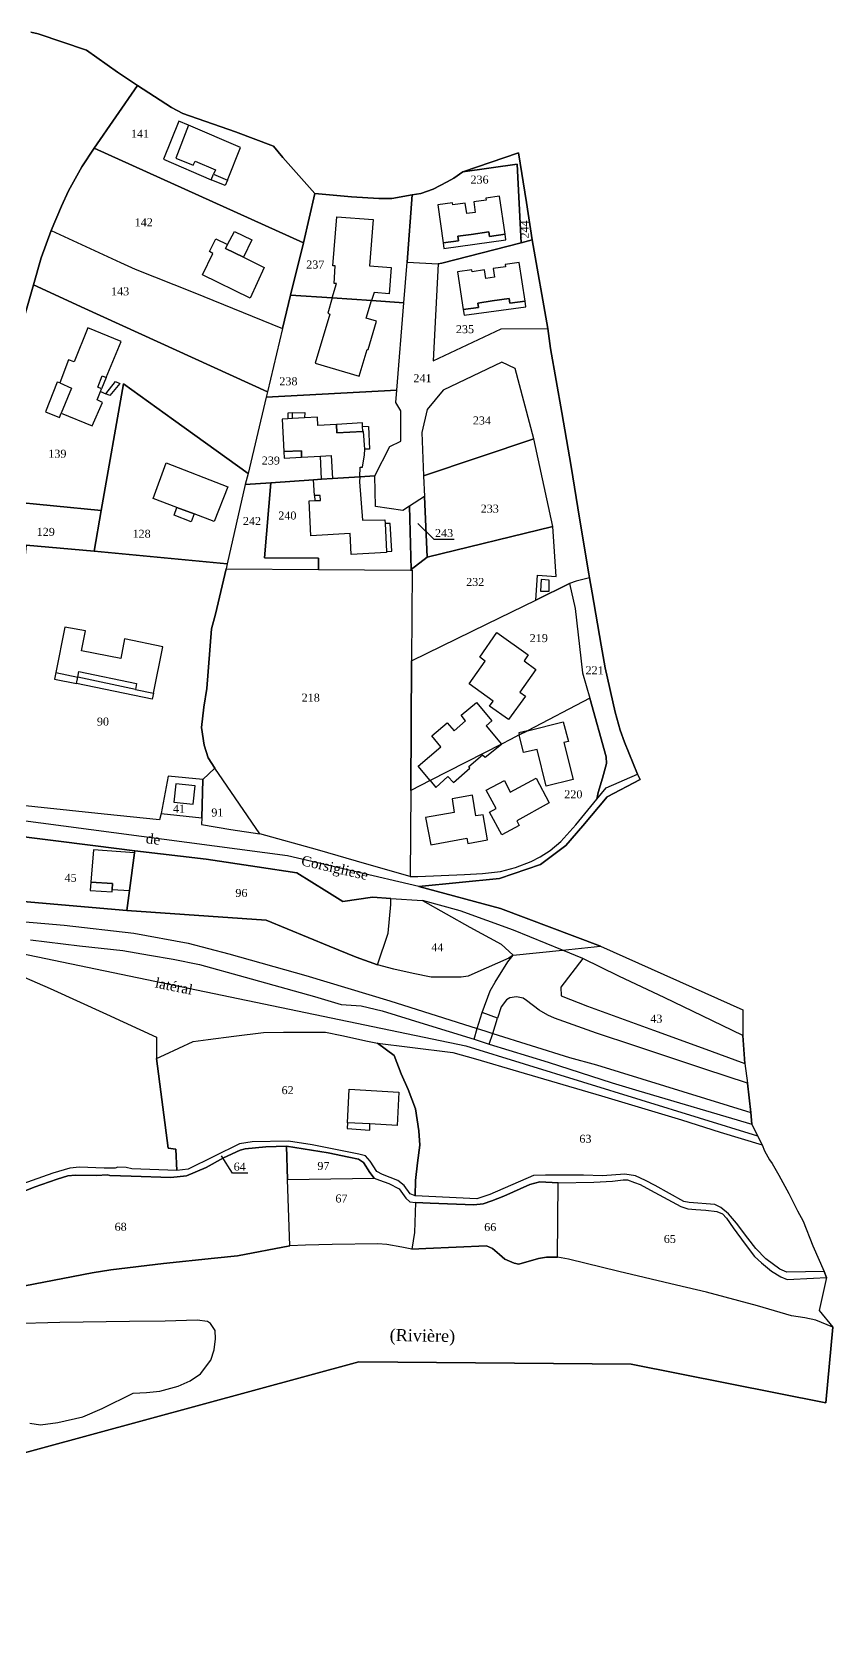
# Model space of a CAD drawing. Extents: x 1207673 to 1208525, y 6153686 to 6154229.
# Drawn here: x 1208324.7 to 1208524.7, y 6153788.7 to 6154191.8 of the extents above; entities that cross this region are included whole.
import ezdxf

# ---------------------------------------------------------------- set-up
doc = ezdxf.new("R2010")
doc.units = 0
doc.linetypes.add('CONTINU', pattern=[0])
for name, color, linetype in [('1LIEUDIT', 7, 'CONTINU'), ('1PARCELLE', 7, 'CONTINU'), ('1SECTION', 7, 'CONTINU'), ('1SUBDFISC', 7, 'CONTINU'), ('1SUBDSECT', 7, 'CONTINU'), ('1TRONFLUV', 7, 'CONTINU'), ('1ZONCOMM', 7, 'CONTINU'), ('3BATIDUR', 7, 'CONTINU'), ('3BATILEGER', 7, 'CONTINU'), ('3CHEMIN', 7, 'CONTINU'), ('3FISCLINE', 7, 'CONTINUOUS'), ('3FLECHEPAR', 7, 'CONTINU'), ('3LIMNONPARC', 7, 'CONTINU'), ('3PARCELLETEX', 7, 'CONTINU'), ('3SENTIER', 7, 'CONTINU'), ('3SNCF', 7, 'CONTINU'), ('3TOPOLINE', 7, 'CONTINU'), ('3TRONFLUVTEX', 7, 'CONTINU'), ('3ZONCOMMTEX', 7, 'CONTINU')]:
    doc.layers.add(name, color=color, linetype=linetype)
doc.styles.get("Standard").update_dxf_attribs({"font": 'Times New Roman'})

msp = doc.modelspace()

# ---------------------------------------------------------------- linework, layer by layer
at = {"layer": '1LIEUDIT'}
for points in [[(1208318.03, 6153991.37), (1208340.54, 6153988.47), (1208350.3, 6153987.29), (1208368.14, 6153985.21), (1208380.93, 6153983.23), (1208390.78, 6153981.74), (1208398.3, 6153977.07), (1208402.29, 6153974.6), (1208409.67, 6153975.67), (1208414.25, 6153975.32), (1208422.16, 6153974.85), (1208434.01, 6153968.21), (1208441.86, 6153963.93), (1208444.81, 6153961.19), (1208457.15, 6153962.46), (1208466.67, 6153963.43), (1208441.66, 6153972.83), (1208421.28, 6153978.32), (1208441.4, 6153980.31), (1208451.66, 6153983.81), (1208458.03, 6153988.61), (1208462.28, 6153993.53), (1208468.36, 6154000.73), (1208476.55, 6154005.11), (1208475.88, 6154006.41), (1208472.63, 6154014.44), (1208471.55, 6154017.42), (1208470.36, 6154021.91), (1208467.83, 6154032.98), (1208466.84, 6154038.66), (1208464.57, 6154051.68), (1208463.91, 6154055.45), (1208463.74, 6154056.46), (1208461.42, 6154070.4), (1208459.34, 6154083.27), (1208457.02, 6154096.76), (1208454.16, 6154112.81), (1208453.49, 6154117.79), (1208449.56, 6154139.89), (1208448.14, 6154149.24), (1208446.18, 6154161.66), (1208432.25, 6154156.87), (1208429.99, 6154155.32), (1208428.36, 6154154.42), (1208424.88, 6154152.58), (1208421.76, 6154151.48), (1208419.66, 6154151.14), (1208414.53, 6154150.25), (1208411.33, 6154150.28), (1208404.5, 6154150.63), (1208395.31, 6154151.49), (1208387.28, 6154160.52), (1208384.97, 6154163.35), (1208375.46, 6154166.9), (1208362.3, 6154171.51), (1208359.48, 6154173.02), (1208351.03, 6154178.47), (1208346.04, 6154181.84), (1208338.24, 6154187.33), (1208326.15, 6154191.42), (1208324.39, 6154191.78)], [(1208318.03, 6153991.37), (1208340.54, 6153988.47), (1208350.3, 6153987.29), (1208368.14, 6153985.21), (1208380.93, 6153983.23), (1208390.78, 6153981.74), (1208398.3, 6153977.07), (1208402.29, 6153974.6), (1208409.67, 6153975.67), (1208414.25, 6153975.32), (1208422.16, 6153974.85), (1208434.01, 6153968.21), (1208441.86, 6153963.93), (1208444.81, 6153961.19), (1208457.15, 6153962.46), (1208466.67, 6153963.43), (1208502.19, 6153947.49), (1208502.23, 6153941.12), (1208502.75, 6153934.15), (1208503.4, 6153929.22), (1208504.19, 6153921.87), (1208504.46, 6153918.95), (1208505.9, 6153916.07), (1208507.04, 6153913.76), (1208507.65, 6153912.29), (1208508.9, 6153910.03), (1208509.59, 6153909.13), (1208511.24, 6153906.23), (1208513.72, 6153901.66), (1208515.92, 6153897.28), (1208517.3, 6153894.76), (1208519.73, 6153888.54), (1208522.56, 6153882.17), (1208523.11, 6153880.64), (1208521.32, 6153872.43), (1208524.68, 6153868.25), (1208522.99, 6153849.34), (1208474.29, 6153858.97), (1208406.26, 6153859.55), (1208313.18, 6153834.27)]]:
    msp.add_lwpolyline(points, dxfattribs=at)
at = {"layer": '1PARCELLE'}
for points in [[(1208320.11, 6154111.41), (1208325.01, 6154128.71), (1208326.95, 6154135.41), (1208329.45, 6154142.22), (1208332.04, 6154148.35), (1208333.79, 6154152.16), (1208337.13, 6154158.12), (1208340.15, 6154162.86), (1208351.03, 6154178.47), (1208346.04, 6154181.84), (1208338.24, 6154187.33), (1208326.15, 6154191.42), (1208324.39, 6154191.78)], [(1208324.28, 6153965.02), (1208336.53, 6153963.55), (1208347.37, 6153962.33), (1208354.04, 6153961.23), (1208359.9, 6153960.2), (1208366.46, 6153958.84), (1208377.94, 6153955.7), (1208395.26, 6153950.9), (1208401.87, 6153948.87), (1208406.89, 6153948.57), (1208412.16, 6153947.26), (1208422.58, 6153944.01), (1208435.07, 6153940.18), (1208438.87, 6153938.93), (1208453.56, 6153934.42), (1208469.62, 6153929.32), (1208476.25, 6153927.29), (1208504.46, 6153918.95), (1208504.19, 6153921.87), (1208503.4, 6153929.22), (1208492.7, 6153932.72), (1208475.26, 6153938.54), (1208465.66, 6153941.73), (1208455.14, 6153945.45), (1208453.49, 6153946.17), (1208451.38, 6153947.41), (1208448.22, 6153949.88), (1208447.37, 6153950.45), (1208445.72, 6153950.79), (1208443.99, 6153950.55), (1208443.18, 6153950.07), (1208441.86, 6153948.32), (1208440.94, 6153945.49), (1208437.09, 6153946.84), (1208439.14, 6153952.26), (1208440.33, 6153954.47), (1208443.53, 6153959.51), (1208444.81, 6153961.19), (1208443.74, 6153960.44), (1208435.26, 6153956.72), (1208433.57, 6153955.92), (1208431.85, 6153955.68), (1208424.34, 6153955.71), (1208419.87, 6153956.57), (1208415, 6153957.72), (1208410.98, 6153958.75), (1208405.62, 6153960.69), (1208398.9, 6153963.43), (1208383.17, 6153969.92), (1208348.33, 6153972.31), (1208316.64, 6153975.08)], [(1208318.12, 6153957.67), (1208329.16, 6153952.85), (1208343.27, 6153946.48), (1208355.74, 6153940.74), (1208355.71, 6153935.4), (1208358.67, 6153912.95), (1208360.56, 6153912.68), (1208360.87, 6153907.38), (1208349.58, 6153907.8), (1208348.17, 6153908.17), (1208346.13, 6153908.21), (1208345.4, 6153907.97), (1208342.67, 6153907.99), (1208336.54, 6153908.19), (1208334.14, 6153907.99), (1208329.88, 6153906.76), (1208322.14, 6153904)], [(1208318.19, 6153900.41), (1208325.22, 6153903.26), (1208330.9, 6153905.24), (1208333.59, 6153906.03), (1208335.51, 6153906.22), (1208340.79, 6153906.16), (1208343.48, 6153906.33), (1208344.09, 6153906.11), (1208349.4, 6153905.94), (1208359.34, 6153905.67), (1208363.21, 6153906.04), (1208368.15, 6153908.14), (1208372.5, 6153910.53), (1208376.64, 6153912.48), (1208377.93, 6153912.77), (1208383.03, 6153913.31), (1208385.66, 6153913.41), (1208388.19, 6153913.5), (1208398.6, 6153911.78), (1208403.83, 6153910.7), (1208406.22, 6153910.2), (1208407.43, 6153909.39), (1208409.03, 6153906.86), (1208410.13, 6153905.44), (1208411.47, 6153905.01), (1208413.81, 6153904.16), (1208416.39, 6153902.84), (1208418.01, 6153900.47), (1208419.01, 6153899.53), (1208420.41, 6153899.4), (1208424.12, 6153899.22), (1208435.06, 6153898.8), (1208437.32, 6153899.05), (1208439.51, 6153899.79), (1208442.51, 6153900.98), (1208449.01, 6153903.9), (1208451.51, 6153904.58), (1208456.06, 6153904.32), (1208465, 6153904.47), (1208469.63, 6153904.7), (1208472.35, 6153905.05), (1208473.45, 6153905.06), (1208475.13, 6153904.38), (1208476.55, 6153903.85), (1208479.12, 6153902.49), (1208486.72, 6153898.39), (1208488.46, 6153897.79), (1208490.48, 6153897.66), (1208492.98, 6153897.5), (1208495.71, 6153897.11), (1208497.11, 6153896.55), (1208498.13, 6153895.5), (1208499.84, 6153893.03), (1208502.8, 6153888.97), (1208505.12, 6153885.93), (1208506.9, 6153884.35), (1208509.42, 6153882.26), (1208511.68, 6153880.86), (1208513.34, 6153880.19), (1208519.91, 6153880.52), (1208523.11, 6153880.64), (1208522.56, 6153882.17), (1208522.56, 6153882.17), (1208513.23, 6153882), (1208511.44, 6153882.76), (1208507.98, 6153885.31), (1208505.43, 6153887.91), (1208503.49, 6153890.49), (1208500.68, 6153894.25), (1208498.64, 6153896.54), (1208496.7, 6153898.12), (1208495.24, 6153898.88), (1208488.85, 6153899.36), (1208487.46, 6153899.65), (1208480.29, 6153903.66), (1208477.95, 6153904.91), (1208475.39, 6153906.04), (1208472.74, 6153906.5), (1208467.19, 6153906.02), (1208462.4, 6153906.24), (1208452.95, 6153906.25), (1208449.93, 6153906.1), (1208439.01, 6153901.36), (1208435.79, 6153900.28), (1208420.39, 6153901.04), (1208419.13, 6153901.57), (1208417.6, 6153903.6), (1208416, 6153904.89), (1208412.24, 6153906.39), (1208410.79, 6153907.15), (1208409.12, 6153909.76), (1208407.99, 6153911.07), (1208406.3, 6153911.49), (1208394.6, 6153913.82), (1208388.74, 6153914.73), (1208379.66, 6153914.53), (1208376.51, 6153914.06), (1208363.63, 6153907.76), (1208360.87, 6153907.38), (1208349.58, 6153907.8), (1208348.17, 6153908.17), (1208346.13, 6153908.21), (1208345.4, 6153907.97), (1208342.67, 6153907.99), (1208336.54, 6153908.19), (1208334.14, 6153907.99), (1208329.88, 6153906.76), (1208322.14, 6153904)], [(1208320.25, 6153878.06), (1208339.71, 6153881.78), (1208344.32, 6153882.59), (1208357.53, 6153884.19), (1208370.24, 6153885.51), (1208376.02, 6153886.1), (1208389.07, 6153888.58), (1208388.45, 6153905.12), (1208388.19, 6153913.5), (1208385.66, 6153913.41), (1208383.03, 6153913.31), (1208377.93, 6153912.77), (1208376.64, 6153912.48), (1208372.5, 6153910.53), (1208368.15, 6153908.14), (1208363.21, 6153906.04), (1208359.34, 6153905.67), (1208349.4, 6153905.94), (1208344.09, 6153906.11), (1208343.48, 6153906.33), (1208340.79, 6153906.16), (1208335.51, 6153906.22), (1208333.59, 6153906.03), (1208330.9, 6153905.24), (1208325.22, 6153903.26), (1208318.19, 6153900.41)]]:
    msp.add_lwpolyline(points, dxfattribs=at)
for points in [[(1208392.47, 6154139.2), (1208395.31, 6154151.49), (1208387.28, 6154160.52), (1208384.97, 6154163.35), (1208375.46, 6154166.9), (1208362.3, 6154171.51), (1208359.48, 6154173.02), (1208351.03, 6154178.47), (1208340.15, 6154162.86), (1208392.47, 6154139.2)], [(1208389.22, 6154126.12), (1208392.47, 6154139.2), (1208340.15, 6154162.86), (1208337.13, 6154158.12), (1208333.79, 6154152.16), (1208332.04, 6154148.35), (1208329.45, 6154142.22), (1208346.72, 6154134.28), (1208350.42, 6154132.6), (1208364.92, 6154126.82), (1208387.22, 6154117.8), (1208389.22, 6154126.12)], [(1208418.37, 6154134.37), (1208426.08, 6154133.9), (1208427.01, 6154134.06), (1208446.87, 6154139.18), (1208445.88, 6154158.85), (1208432.25, 6154156.87), (1208429.99, 6154155.32), (1208428.36, 6154154.42), (1208424.88, 6154152.58), (1208421.76, 6154151.48), (1208419.66, 6154151.14), (1208418.37, 6154134.37)], [(1208432.25, 6154156.87), (1208445.88, 6154158.85), (1208446.87, 6154139.18), (1208449.56, 6154139.89), (1208448.14, 6154149.24), (1208446.18, 6154161.66), (1208432.25, 6154156.87)], [(1208417.53, 6154124.19), (1208418.37, 6154134.37), (1208419.66, 6154151.14), (1208414.53, 6154150.25), (1208411.33, 6154150.28), (1208404.5, 6154150.63), (1208395.31, 6154151.49), (1208392.47, 6154139.2), (1208389.22, 6154126.12), (1208399.65, 6154125.41), (1208409.48, 6154124.74), (1208417.53, 6154124.19)], [(1208387.22, 6154117.8), (1208383.45, 6154101.96), (1208337.82, 6154122.8), (1208325.01, 6154128.71), (1208326.95, 6154135.41), (1208329.45, 6154142.22), (1208346.72, 6154134.28), (1208350.42, 6154132.6), (1208364.92, 6154126.82), (1208387.22, 6154117.8)], [(1208426.08, 6154133.9), (1208424.88, 6154109.66), (1208441.86, 6154117.66), (1208453.49, 6154117.79), (1208449.56, 6154139.89), (1208446.87, 6154139.18), (1208427.01, 6154134.06), (1208426.08, 6154133.9)], [(1208450.48, 6154049.92), (1208450.97, 6154056.12), (1208455.57, 6154055.84), (1208454.8, 6154068.26), (1208450, 6154090.18), (1208445.37, 6154107.76), (1208442.05, 6154109.36), (1208427.33, 6154102.33), (1208423.34, 6154097.51), (1208422.03, 6154091.81), (1208422.49, 6154080.97), (1208422.72, 6154075.77), (1208418.98, 6154073.38), (1208417.3, 6154072.28), (1208410.48, 6154073.31), (1208410.32, 6154080.97), (1208414.01, 6154088.32), (1208416.78, 6154089.61), (1208416.8, 6154097.17), (1208415.53, 6154099.29), (1208415.75, 6154102.36), (1208417.53, 6154124.19), (1208418.37, 6154134.37), (1208426.08, 6154133.9), (1208424.88, 6154109.66), (1208441.86, 6154117.66), (1208453.49, 6154117.79), (1208454.16, 6154112.81), (1208457.02, 6154096.76), (1208459.34, 6154083.27), (1208461.42, 6154070.4), (1208463.74, 6154056.46), (1208463.91, 6154055.45), (1208460.6, 6154054.63), (1208458.95, 6154054.08), (1208450.48, 6154049.92)], [(1208383.45, 6154101.96), (1208383.11, 6154100.61), (1208378.61, 6154081.57), (1208359.99, 6154094.97), (1208347.49, 6154103.91), (1208341.95, 6154072.32), (1208318.12, 6154074.61), (1208306.37, 6154075.9), (1208309.64, 6154085.54), (1208312.95, 6154093.19), (1208318.67, 6154106.29), (1208320.11, 6154111.41), (1208325.01, 6154128.71), (1208337.82, 6154122.8), (1208383.45, 6154101.96)], [(1208415.75, 6154102.36), (1208417.53, 6154124.19), (1208409.48, 6154124.74), (1208399.65, 6154125.41), (1208389.22, 6154126.12), (1208387.22, 6154117.8), (1208383.45, 6154101.96), (1208383.11, 6154100.61), (1208415.75, 6154102.36)], [(1208450, 6154090.18), (1208445.37, 6154107.76), (1208442.05, 6154109.36), (1208427.33, 6154102.33), (1208423.34, 6154097.51), (1208422.03, 6154091.81), (1208422.49, 6154080.97), (1208450, 6154090.18)], [(1208377.92, 6154078.77), (1208373.39, 6154058.98), (1208340.18, 6154062.13), (1208341.95, 6154072.32), (1208347.49, 6154103.91), (1208359.99, 6154094.97), (1208378.61, 6154081.57), (1208377.92, 6154078.77)], [(1208410.32, 6154080.97), (1208414.01, 6154088.32), (1208416.78, 6154089.61), (1208416.8, 6154097.17), (1208415.53, 6154099.29), (1208415.75, 6154102.36), (1208383.11, 6154100.61), (1208378.61, 6154081.57), (1208377.92, 6154078.77), (1208384.33, 6154079.17), (1208395, 6154079.99), (1208397.01, 6154080.11), (1208399.72, 6154080.29), (1208406.53, 6154080.73), (1208410.32, 6154080.97)], [(1208454.8, 6154068.26), (1208450, 6154090.18), (1208422.49, 6154080.97), (1208422.72, 6154075.77), (1208423.35, 6154060.64), (1208454.8, 6154068.26)], [(1208373.12, 6154057.7), (1208396.23, 6154057.51), (1208396.23, 6154060.35), (1208382.69, 6154060.43), (1208384.33, 6154079.17), (1208377.92, 6154078.77), (1208373.39, 6154058.98), (1208373.12, 6154057.7)], [(1208418.98, 6154073.38), (1208417.3, 6154072.28), (1208410.48, 6154073.31), (1208410.32, 6154080.97), (1208406.53, 6154080.73), (1208399.72, 6154080.29), (1208397.01, 6154080.11), (1208395, 6154079.99), (1208384.33, 6154079.17), (1208382.69, 6154060.43), (1208396.23, 6154060.35), (1208396.23, 6154057.51), (1208419.19, 6154057.39), (1208419.35, 6154057.52), (1208418.98, 6154073.38)], [(1208340.18, 6154062.13), (1208323.18, 6154063.65), (1208320.18, 6154033.53), (1208316.68, 6153999.19), (1208310.86, 6153999.78), (1208314.11, 6154033.52), (1208317.08, 6154064.52), (1208318.12, 6154074.61), (1208341.95, 6154072.32), (1208340.18, 6154062.13)], [(1208422.72, 6154075.77), (1208418.98, 6154073.38), (1208419.35, 6154057.52), (1208423.35, 6154060.64), (1208422.72, 6154075.77)], [(1208450.48, 6154049.92), (1208450.97, 6154056.12), (1208455.57, 6154055.84), (1208454.8, 6154068.26), (1208423.35, 6154060.64), (1208419.35, 6154057.52), (1208419.19, 6154057.39), (1208419.64, 6154057.39), (1208419.42, 6154034.7), (1208438.36, 6154043.99), (1208450.48, 6154049.92)], [(1208370.32, 6154007.89), (1208367.34, 6154005.07), (1208358.69, 6154005.88), (1208356.91, 6153996.57), (1208356.46, 6153994.97), (1208342.66, 6153996.38), (1208316.68, 6153999.19), (1208320.18, 6154033.53), (1208323.18, 6154063.65), (1208340.18, 6154062.13), (1208373.39, 6154058.98), (1208373.12, 6154057.7), (1208370.46, 6154046.35), (1208369.52, 6154042.69), (1208368.3, 6154027.81), (1208367.57, 6154023.15), (1208366.98, 6154018.06), (1208367.65, 6154013.68), (1208368.65, 6154010.47), (1208370.32, 6154007.89)], [(1208381.59, 6153991.47), (1208370.32, 6154007.89), (1208368.65, 6154010.47), (1208367.65, 6154013.68), (1208366.98, 6154018.06), (1208367.57, 6154023.15), (1208368.3, 6154027.81), (1208369.52, 6154042.69), (1208370.46, 6154046.35), (1208373.12, 6154057.7), (1208396.23, 6154057.51), (1208419.19, 6154057.39), (1208419.64, 6154057.39), (1208419.42, 6154034.7), (1208419.26, 6154002.33), (1208419.1, 6153980.87), (1208408.27, 6153983.94), (1208395.96, 6153987.47), (1208381.59, 6153991.47)], [(1208450.48, 6154049.92), (1208458.95, 6154054.08), (1208460.31, 6154047.83), (1208462.2, 6154031.74), (1208464.01, 6154025.39), (1208448.39, 6154017.27), (1208446.37, 6154016.22), (1208444.18, 6154015.08), (1208441.9, 6154013.91), (1208424.11, 6154004.8), (1208419.26, 6154002.33), (1208419.42, 6154034.7), (1208438.36, 6154043.99), (1208450.48, 6154049.92)], [(1208463.91, 6154055.45), (1208460.6, 6154054.63), (1208458.95, 6154054.08), (1208460.31, 6154047.83), (1208462.2, 6154031.74), (1208464.01, 6154025.39), (1208468.06, 6154010.77), (1208468.16, 6154009.08), (1208467.2, 6154005.42), (1208466.09, 6154001.83), (1208465.77, 6154000.2), (1208468.07, 6154003), (1208475.88, 6154006.41), (1208472.63, 6154014.44), (1208471.55, 6154017.42), (1208470.36, 6154021.91), (1208467.83, 6154032.98), (1208466.84, 6154038.66), (1208464.57, 6154051.68), (1208463.91, 6154055.45)], [(1208419.26, 6154002.33), (1208419.1, 6153980.87), (1208421.07, 6153980.81), (1208432.7, 6153981.34), (1208437.18, 6153981.58), (1208441.69, 6153982.11), (1208445.41, 6153983.09), (1208449.32, 6153984.6), (1208451.61, 6153985.73), (1208454.13, 6153987.31), (1208456.78, 6153989.55), (1208460.47, 6153993.78), (1208465.77, 6154000.2), (1208466.09, 6154001.83), (1208467.2, 6154005.42), (1208468.16, 6154009.08), (1208468.06, 6154010.77), (1208464.01, 6154025.39), (1208448.39, 6154017.27), (1208446.37, 6154016.22), (1208444.18, 6154015.08), (1208441.9, 6154013.91), (1208424.11, 6154004.8), (1208419.26, 6154002.33)], [(1208367.04, 6153995.51), (1208367.34, 6154005.07), (1208358.69, 6154005.88), (1208356.91, 6153996.57), (1208367.04, 6153995.51)], [(1208367.04, 6153995.51), (1208367.01, 6153993.82), (1208374.35, 6153992.59), (1208381.59, 6153991.47), (1208370.32, 6154007.89), (1208367.34, 6154005.07), (1208367.04, 6153995.51)], [(1208318.03, 6153991.37), (1208316.64, 6153975.08), (1208348.33, 6153972.31), (1208349.01, 6153977.34), (1208350.24, 6153986.8), (1208350.3, 6153987.29), (1208340.54, 6153988.47), (1208318.03, 6153991.37)], [(1208350.3, 6153987.29), (1208350.24, 6153986.8), (1208349.01, 6153977.34), (1208348.33, 6153972.31), (1208383.17, 6153969.92), (1208398.9, 6153963.43), (1208405.62, 6153960.69), (1208410.98, 6153958.75), (1208413.65, 6153966.69), (1208414.27, 6153973.88), (1208414.25, 6153975.32), (1208409.67, 6153975.67), (1208402.29, 6153974.6), (1208398.3, 6153977.07), (1208390.78, 6153981.74), (1208380.93, 6153983.23), (1208368.14, 6153985.21), (1208350.3, 6153987.29)], [(1208410.98, 6153958.75), (1208413.65, 6153966.69), (1208414.27, 6153973.88), (1208414.25, 6153975.32), (1208422.16, 6153974.85), (1208434.01, 6153968.21), (1208441.86, 6153963.93), (1208444.81, 6153961.19), (1208443.74, 6153960.44), (1208435.26, 6153956.72), (1208433.57, 6153955.92), (1208431.85, 6153955.68), (1208424.34, 6153955.71), (1208419.87, 6153956.57), (1208415, 6153957.72), (1208410.98, 6153958.75)], [(1208471.21, 6153955.95), (1208462.24, 6153960.35), (1208456.73, 6153953.22), (1208456.86, 6153950.99), (1208463.44, 6153948.42), (1208479.87, 6153942.42), (1208492.05, 6153938.07), (1208502.75, 6153934.15), (1208502.23, 6153941.12), (1208492.06, 6153946.04), (1208482.74, 6153950.49), (1208471.21, 6153955.95)], [(1208410.94, 6153939.2), (1208415.14, 6153936.13), (1208416.86, 6153931.57), (1208418.6, 6153927.66), (1208420.42, 6153922.82), (1208421.28, 6153917.26), (1208421.57, 6153913.71), (1208420.92, 6153909.29), (1208420.48, 6153904.86), (1208420.39, 6153901.04), (1208419.13, 6153901.57), (1208417.6, 6153903.6), (1208416, 6153904.89), (1208412.24, 6153906.39), (1208410.79, 6153907.15), (1208409.12, 6153909.76), (1208407.99, 6153911.07), (1208406.3, 6153911.49), (1208394.6, 6153913.82), (1208388.74, 6153914.73), (1208379.66, 6153914.53), (1208376.51, 6153914.06), (1208363.63, 6153907.76), (1208360.87, 6153907.38), (1208360.56, 6153912.68), (1208358.67, 6153912.95), (1208355.71, 6153935.4), (1208357.78, 6153936.28), (1208364.88, 6153939.58), (1208368.63, 6153940.1), (1208375.09, 6153940.98), (1208382.45, 6153941.88), (1208387.44, 6153941.98), (1208397.94, 6153941.93), (1208402.03, 6153941.15), (1208408.5, 6153939.67), (1208410.94, 6153939.2)], [(1208410.94, 6153939.2), (1208419.02, 6153938.23), (1208429.76, 6153936.85), (1208435.48, 6153935.28), (1208446.15, 6153932.13), (1208466.9, 6153926.06), (1208486.93, 6153920.03), (1208496.58, 6153916.99), (1208507.04, 6153913.76), (1208507.65, 6153912.29), (1208508.9, 6153910.03), (1208509.59, 6153909.13), (1208511.24, 6153906.23), (1208513.72, 6153901.66), (1208515.92, 6153897.28), (1208517.3, 6153894.76), (1208519.73, 6153888.54), (1208522.56, 6153882.17), (1208513.23, 6153882), (1208511.44, 6153882.76), (1208507.98, 6153885.31), (1208505.43, 6153887.91), (1208503.49, 6153890.49), (1208500.68, 6153894.25), (1208498.64, 6153896.54), (1208496.7, 6153898.12), (1208495.24, 6153898.88), (1208488.85, 6153899.36), (1208487.46, 6153899.65), (1208480.29, 6153903.66), (1208477.95, 6153904.91), (1208475.39, 6153906.04), (1208472.74, 6153906.5), (1208467.19, 6153906.02), (1208462.4, 6153906.24), (1208452.95, 6153906.25), (1208449.93, 6153906.1), (1208439.01, 6153901.36), (1208435.79, 6153900.28), (1208420.39, 6153901.04), (1208420.48, 6153904.86), (1208420.92, 6153909.29), (1208421.57, 6153913.71), (1208421.28, 6153917.26), (1208420.42, 6153922.82), (1208418.6, 6153927.66), (1208416.86, 6153931.57), (1208415.14, 6153936.13), (1208410.94, 6153939.2)], [(1208388.45, 6153905.12), (1208410.13, 6153905.44), (1208409.03, 6153906.86), (1208407.43, 6153909.39), (1208406.22, 6153910.2), (1208403.83, 6153910.7), (1208398.6, 6153911.78), (1208388.19, 6153913.5), (1208388.45, 6153905.12)], [(1208420.41, 6153899.4), (1208420.23, 6153891.91), (1208419.55, 6153887.77), (1208417.06, 6153888.23), (1208413.3, 6153888.86), (1208411.01, 6153889.1), (1208399.67, 6153888.86), (1208392.95, 6153888.74), (1208389.07, 6153888.58), (1208388.45, 6153905.12), (1208410.13, 6153905.44), (1208411.47, 6153905.01), (1208413.81, 6153904.16), (1208416.39, 6153902.84), (1208418.01, 6153900.47), (1208419.01, 6153899.53), (1208420.41, 6153899.4)], [(1208455.95, 6153885.73), (1208456.06, 6153904.32), (1208451.51, 6153904.58), (1208449.01, 6153903.9), (1208442.51, 6153900.98), (1208439.51, 6153899.79), (1208437.32, 6153899.05), (1208435.06, 6153898.8), (1208424.12, 6153899.22), (1208420.41, 6153899.4), (1208420.23, 6153891.91), (1208419.55, 6153887.77), (1208423.02, 6153887.94), (1208438.18, 6153888.58), (1208439.7, 6153887.89), (1208441.41, 6153886.4), (1208442.79, 6153885.27), (1208445.08, 6153884.27), (1208446.27, 6153883.98), (1208451.2, 6153885.42), (1208453.18, 6153885.72), (1208455.95, 6153885.73)], [(1208455.95, 6153885.73), (1208456.06, 6153904.32), (1208465, 6153904.47), (1208469.63, 6153904.7), (1208472.35, 6153905.05), (1208473.45, 6153905.06), (1208475.13, 6153904.38), (1208476.55, 6153903.85), (1208479.12, 6153902.49), (1208486.72, 6153898.39), (1208488.46, 6153897.79), (1208490.48, 6153897.66), (1208492.98, 6153897.5), (1208495.71, 6153897.11), (1208497.11, 6153896.55), (1208498.13, 6153895.5), (1208499.84, 6153893.03), (1208502.8, 6153888.97), (1208505.12, 6153885.93), (1208506.9, 6153884.35), (1208509.42, 6153882.26), (1208511.68, 6153880.86), (1208513.34, 6153880.19), (1208519.91, 6153880.52), (1208523.11, 6153880.64), (1208521.32, 6153872.43), (1208524.68, 6153868.25), (1208520.45, 6153869.99), (1208517.69, 6153870.6), (1208514.42, 6153871.04), (1208505.9, 6153873.57), (1208493.11, 6153876.99), (1208485.64, 6153878.72), (1208471.24, 6153882.19), (1208458.7, 6153885.26), (1208455.95, 6153885.73)]]:
    msp.add_lwpolyline(points, close=True, dxfattribs=at)
at = {"layer": '1SECTION'}
msp.add_lwpolyline([(1208324.39, 6154191.78), (1208326.15, 6154191.42), (1208338.24, 6154187.33), (1208346.04, 6154181.84), (1208351.03, 6154178.47), (1208359.48, 6154173.02), (1208362.3, 6154171.51), (1208375.46, 6154166.9), (1208384.97, 6154163.35), (1208387.28, 6154160.52), (1208395.31, 6154151.49), (1208404.5, 6154150.63), (1208411.33, 6154150.28), (1208414.53, 6154150.25), (1208419.66, 6154151.14), (1208421.76, 6154151.48), (1208424.88, 6154152.58), (1208428.36, 6154154.42), (1208429.99, 6154155.32), (1208432.25, 6154156.87), (1208446.18, 6154161.66), (1208448.14, 6154149.24), (1208449.56, 6154139.89), (1208453.49, 6154117.79), (1208454.16, 6154112.81), (1208457.02, 6154096.76), (1208459.34, 6154083.27), (1208461.42, 6154070.4), (1208463.74, 6154056.46), (1208463.91, 6154055.45), (1208464.57, 6154051.68), (1208466.84, 6154038.66), (1208467.83, 6154032.98), (1208470.36, 6154021.91), (1208471.55, 6154017.42), (1208472.63, 6154014.44), (1208475.88, 6154006.41), (1208476.55, 6154005.11), (1208468.36, 6154000.73), (1208462.28, 6153993.53), (1208458.03, 6153988.61), (1208451.66, 6153983.81), (1208441.4, 6153980.31), (1208421.28, 6153978.32), (1208441.66, 6153972.83), (1208466.67, 6153963.43), (1208502.19, 6153947.49), (1208502.23, 6153941.12), (1208502.75, 6153934.15), (1208503.4, 6153929.22), (1208504.19, 6153921.87), (1208504.46, 6153918.95), (1208505.9, 6153916.07), (1208507.04, 6153913.76), (1208507.65, 6153912.29), (1208508.9, 6153910.03), (1208509.59, 6153909.13), (1208511.24, 6153906.23), (1208513.72, 6153901.66), (1208515.92, 6153897.28), (1208517.3, 6153894.76), (1208519.73, 6153888.54), (1208522.56, 6153882.17), (1208523.11, 6153880.64), (1208521.32, 6153872.43), (1208524.68, 6153868.25), (1208522.99, 6153849.34), (1208474.29, 6153858.97), (1208406.26, 6153859.55), (1208313.18, 6153834.27)], dxfattribs=at)
at = {"layer": '1SUBDFISC'}
msp.add_lwpolyline([(1208324.39, 6154191.78), (1208326.15, 6154191.42), (1208338.24, 6154187.33), (1208346.04, 6154181.84), (1208351.03, 6154178.47), (1208340.15, 6154162.86), (1208337.13, 6154158.12), (1208333.79, 6154152.16), (1208332.04, 6154148.35), (1208329.45, 6154142.22), (1208326.95, 6154135.41), (1208325.01, 6154128.71), (1208320.11, 6154111.41)], dxfattribs=at)
at = {"layer": '1SUBDSECT'}
msp.add_lwpolyline([(1208324.39, 6154191.78), (1208326.15, 6154191.42), (1208338.24, 6154187.33), (1208346.04, 6154181.84), (1208351.03, 6154178.47), (1208359.48, 6154173.02), (1208362.3, 6154171.51), (1208375.46, 6154166.9), (1208384.97, 6154163.35), (1208387.28, 6154160.52), (1208395.31, 6154151.49), (1208404.5, 6154150.63), (1208411.33, 6154150.28), (1208414.53, 6154150.25), (1208419.66, 6154151.14), (1208421.76, 6154151.48), (1208424.88, 6154152.58), (1208428.36, 6154154.42), (1208429.99, 6154155.32), (1208432.25, 6154156.87), (1208446.18, 6154161.66), (1208448.14, 6154149.24), (1208449.56, 6154139.89), (1208453.49, 6154117.79), (1208454.16, 6154112.81), (1208457.02, 6154096.76), (1208459.34, 6154083.27), (1208461.42, 6154070.4), (1208463.74, 6154056.46), (1208463.91, 6154055.45), (1208464.57, 6154051.68), (1208466.84, 6154038.66), (1208467.83, 6154032.98), (1208470.36, 6154021.91), (1208471.55, 6154017.42), (1208472.63, 6154014.44), (1208475.88, 6154006.41), (1208476.55, 6154005.11), (1208468.36, 6154000.73), (1208462.28, 6153993.53), (1208458.03, 6153988.61), (1208451.66, 6153983.81), (1208441.4, 6153980.31), (1208421.28, 6153978.32), (1208441.66, 6153972.83), (1208466.67, 6153963.43), (1208502.19, 6153947.49), (1208502.23, 6153941.12), (1208502.75, 6153934.15), (1208503.4, 6153929.22), (1208504.19, 6153921.87), (1208504.46, 6153918.95), (1208505.9, 6153916.07), (1208507.04, 6153913.76), (1208507.65, 6153912.29), (1208508.9, 6153910.03), (1208509.59, 6153909.13), (1208511.24, 6153906.23), (1208513.72, 6153901.66), (1208515.92, 6153897.28), (1208517.3, 6153894.76), (1208519.73, 6153888.54), (1208522.56, 6153882.17), (1208523.11, 6153880.64), (1208521.32, 6153872.43), (1208524.68, 6153868.25), (1208522.99, 6153849.34), (1208474.29, 6153858.97), (1208406.26, 6153859.55), (1208313.18, 6153834.27)], dxfattribs=at)
at = {"layer": '1TRONFLUV'}
msp.add_lwpolyline([(1208313.18, 6153834.27), (1208406.26, 6153859.55), (1208474.29, 6153858.97), (1208522.99, 6153849.34), (1208524.68, 6153868.25), (1208520.45, 6153869.99), (1208517.69, 6153870.6), (1208514.42, 6153871.04), (1208505.9, 6153873.57), (1208493.11, 6153876.99), (1208485.64, 6153878.72), (1208471.24, 6153882.19), (1208458.7, 6153885.26), (1208455.95, 6153885.73), (1208453.18, 6153885.72), (1208451.2, 6153885.42), (1208446.27, 6153883.98), (1208445.08, 6153884.27), (1208442.79, 6153885.27), (1208441.41, 6153886.4), (1208439.7, 6153887.89), (1208438.18, 6153888.58), (1208423.02, 6153887.94), (1208419.55, 6153887.77), (1208417.06, 6153888.23), (1208413.3, 6153888.86), (1208411.01, 6153889.1), (1208399.67, 6153888.86), (1208392.95, 6153888.74), (1208389.07, 6153888.58), (1208376.02, 6153886.1), (1208370.24, 6153885.51), (1208357.53, 6153884.19), (1208344.32, 6153882.59), (1208339.71, 6153881.78), (1208320.25, 6153878.06)], dxfattribs=at)
at = {"layer": '1ZONCOMM'}
for points in [[(1208421.28, 6153978.32), (1208388.44, 6153986.02), (1208283.42, 6153999.93), (1208259.89, 6154002.27), (1208243.52, 6154002.64), (1208223.4, 6153999.62), (1208210.94, 6153994.77), (1208198.51, 6153984.12), (1208195.19, 6153981.27), (1208099.07, 6153898.75), (1208059.79, 6153865.93), (1208043.56, 6153848.31), (1208031.61, 6153838.11), (1208014.21, 6153834.81), (1207928.51, 6153843.02)], [(1208421.28, 6153978.32), (1208388.44, 6153986.02), (1208283.42, 6153999.93), (1208259.89, 6154002.27), (1208243.52, 6154002.64), (1208223.4, 6153999.62), (1208210.94, 6153994.77), (1208198.51, 6153984.12), (1208195.19, 6153981.27), (1208099.07, 6153898.75), (1208059.79, 6153865.93), (1208043.56, 6153848.31), (1208031.61, 6153838.11), (1208014.21, 6153834.81), (1207928.51, 6153843.02)], [(1208019.51, 6153788.65), (1208043.28, 6153803.83), (1208043.83, 6153804.41), (1208045.76, 6153806.45), (1208054.55, 6153815.74), (1208080.54, 6153851.23), (1208109.23, 6153873.86), (1208200.05, 6153931.31), (1208215.09, 6153940.47), (1208216.73, 6153941.47), (1208229.07, 6153948.99), (1208255.85, 6153957.97), (1208284.17, 6153962.78), (1208313.16, 6153963.4), (1208432.99, 6153938.56), (1208505.9, 6153916.07)], [(1208019.51, 6153788.65), (1208043.28, 6153803.83), (1208043.83, 6153804.41), (1208045.76, 6153806.45), (1208054.55, 6153815.74), (1208080.54, 6153851.23), (1208109.23, 6153873.86), (1208200.05, 6153931.31), (1208215.09, 6153940.47), (1208216.73, 6153941.47), (1208229.07, 6153948.99), (1208255.85, 6153957.97), (1208284.17, 6153962.78), (1208313.16, 6153963.4), (1208432.99, 6153938.56), (1208505.9, 6153916.07)]]:
    msp.add_lwpolyline(points, dxfattribs=at)
at = {"layer": '3BATIDUR'}
for points in [[(1208363.78, 6154168.58), (1208360.57, 6154160.35), (1208364.91, 6154158.58), (1208365.37, 6154159.61), (1208370.49, 6154157.45), (1208370, 6154156.32), (1208373.48, 6154154.83), (1208376.75, 6154163), (1208363.78, 6154168.58)], [(1208434.37, 6154141.28), (1208438.76, 6154141.91), (1208438.94, 6154140.78), (1208442.82, 6154141.33), (1208441.45, 6154150.86), (1208438, 6154150.37), (1208438.07, 6154149.85), (1208435, 6154149.41), (1208435.38, 6154146.78), (1208433.24, 6154146.47), (1208432.87, 6154149.11), (1208429.79, 6154148.67), (1208429.72, 6154149.19), (1208426, 6154148.65), (1208427.37, 6154139.13), (1208431.23, 6154139.66), (1208431.06, 6154140.81), (1208434.37, 6154141.28)], [(1208399.65, 6154125.41), (1208400.69, 6154128.97), (1208400.11, 6154128.99), (1208400.36, 6154133.4), (1208399.79, 6154133.4), (1208400.76, 6154145.67), (1208409.87, 6154145), (1208408.99, 6154133.45), (1208414.36, 6154133.04), (1208413.88, 6154126.41), (1208410.1, 6154126.8), (1208409.48, 6154124.74), (1208399.65, 6154125.41)], [(1208370.56, 6154140.18), (1208373.52, 6154138.77), (1208373.01, 6154137.78), (1208377.47, 6154135.57), (1208382.63, 6154133.01), (1208379.11, 6154125.35), (1208367.25, 6154131.15), (1208369.83, 6154136.54), (1208368.96, 6154137.02), (1208370.56, 6154140.18)], [(1208443.83, 6154125.25), (1208444, 6154124.1), (1208447.84, 6154124.62), (1208446.38, 6154134.26), (1208442.82, 6154133.72), (1208442.9, 6154133.18), (1208439.83, 6154132.72), (1208440.15, 6154130.59), (1208438.01, 6154130.25), (1208437.69, 6154132.39), (1208434.61, 6154131.92), (1208434.54, 6154132.46), (1208430.92, 6154131.9), (1208432.36, 6154122.5), (1208436.21, 6154123.03), (1208436.04, 6154124.12), (1208439.57, 6154124.65), (1208443.83, 6154125.25)], [(1208399.65, 6154125.41), (1208398.53, 6154121.57), (1208399.05, 6154121.38), (1208395.41, 6154109.1), (1208406.39, 6154105.84), (1208408.34, 6154112.55), (1208408.65, 6154112.51), (1208410.7, 6154119.58), (1208408.15, 6154120.31), (1208409.48, 6154124.74), (1208399.65, 6154125.41)], [(1208338.63, 6154117.9), (1208335.15, 6154109.44), (1208333.8, 6154109.93), (1208331.57, 6154104.18), (1208330.96, 6154104.39), (1208327.99, 6154096.96), (1208331.51, 6154095.54), (1208331.96, 6154096.63), (1208339.68, 6154093.48), (1208342.22, 6154099.31), (1208340.89, 6154099.93), (1208341.75, 6154102.01), (1208342.05, 6154102.73), (1208341.09, 6154103.12), (1208342.21, 6154105.94), (1208343.21, 6154105.53), (1208346.91, 6154114.5), (1208338.63, 6154117.9)], [(1208406.53, 6154080.73), (1208406.6, 6154083.13), (1208407.19, 6154083.16), (1208407.74, 6154086.2), (1208407.79, 6154087.63), (1208407.5, 6154092), (1208407.26, 6154092.03), (1208400.77, 6154091.66), (1208400.69, 6154093.8), (1208396.06, 6154093.52), (1208395.96, 6154095.63), (1208392.76, 6154095.44), (1208389.71, 6154095.24), (1208388.59, 6154095.18), (1208387.11, 6154095.09), (1208387.58, 6154087.02), (1208391.98, 6154087.19), (1208391.99, 6154085.62), (1208396.72, 6154085.86), (1208399.41, 6154086), (1208399.72, 6154080.29), (1208406.53, 6154080.73)], [(1208358.17, 6154084.23), (1208373.53, 6154078.24), (1208370.17, 6154069.54), (1208365.18, 6154071.43), (1208360.84, 6154073.08), (1208354.9, 6154075.33), (1208358.17, 6154084.23)], [(1208399.72, 6154080.29), (1208406.53, 6154080.73), (1208406.49, 6154079.45), (1208407.17, 6154069.84), (1208412.78, 6154069.95), (1208412.84, 6154069.01), (1208413.21, 6154062.04), (1208413.23, 6154061.81), (1208404.37, 6154061.34), (1208404.15, 6154066.55), (1208394.3, 6154065.98), (1208393.86, 6154074.73), (1208395.31, 6154074.77), (1208396.71, 6154074.81), (1208396.67, 6154076.02), (1208395.23, 6154076.01), (1208395, 6154079.99), (1208397.01, 6154080.11), (1208399.72, 6154080.29)], [(1208451.82, 6154055.03), (1208451.66, 6154052.17), (1208453.84, 6154052.13), (1208453.88, 6154054.9), (1208451.82, 6154055.03)], [(1208332.86, 6154043.18), (1208330.61, 6154031.85), (1208330.28, 6154030.17), (1208335.8, 6154029.09), (1208336.07, 6154030.61), (1208336.33, 6154032.05), (1208350.73, 6154029.05), (1208350.5, 6154027.6), (1208354.96, 6154026.68), (1208357.36, 6154038.25), (1208347.76, 6154040.23), (1208346.82, 6154035.34), (1208337.04, 6154037.23), (1208338, 6154042.19), (1208332.86, 6154043.18)], [(1208440.76, 6154041.82), (1208448.58, 6154036.24), (1208447.57, 6154034.7), (1208450.49, 6154032.57), (1208446.55, 6154026.9), (1208447.92, 6154025.94), (1208443.72, 6154020.06), (1208438.95, 6154023.41), (1208439.82, 6154024.62), (1208433.88, 6154029.02), (1208437.85, 6154034.61), (1208436.49, 6154035.64), (1208440.76, 6154041.82)], [(1208441.9, 6154013.91), (1208424.11, 6154004.8), (1208421.09, 6154008.43), (1208426.81, 6154013.23), (1208424.55, 6154015.98), (1208428.4, 6154019.24), (1208430.09, 6154017.27), (1208432.95, 6154019.76), (1208431.89, 6154021.12), (1208435.67, 6154024.28), (1208439.52, 6154019.74), (1208438.08, 6154018.47), (1208441.9, 6154013.91)], [(1208446.37, 6154016.22), (1208448.39, 6154017.27), (1208457.38, 6154019.53), (1208458.71, 6154014.55), (1208457.54, 6154014.3), (1208459.82, 6154005.04), (1208453.07, 6154003.39), (1208450.86, 6154012.6), (1208447.39, 6154011.81), (1208446.37, 6154016.22)], [(1208441.9, 6154013.91), (1208424.11, 6154004.8), (1208425.53, 6154003.11), (1208428.56, 6154005.81), (1208429.91, 6154004.36), (1208434.05, 6154007.9), (1208433.77, 6154008.37), (1208437.19, 6154011.26), (1208437.82, 6154010.7), (1208441.9, 6154013.91)], [(1208448.39, 6154017.27), (1208446.26, 6154016.73), (1208446.37, 6154016.22), (1208448.39, 6154017.27)], [(1208450.62, 6154005.41), (1208453.88, 6153999.25), (1208445.79, 6153994.79), (1208446.38, 6153993.59), (1208441.99, 6153991.24), (1208438.92, 6153996.92), (1208440.62, 6153997.83), (1208438.11, 6154002.42), (1208442.66, 6154004.87), (1208444.11, 6154001.93), (1208450.62, 6154005.41)], [(1208360.54, 6154004.02), (1208360.09, 6153999.4), (1208364.89, 6153998.91), (1208365.41, 6154003.5), (1208360.54, 6154004.02)], [(1208434.66, 6154001.17), (1208429.59, 6154000.21), (1208430.14, 6153996.86), (1208422.93, 6153995.58), (1208424.25, 6153988.77), (1208433.28, 6153990.4), (1208433.49, 6153989.1), (1208438.42, 6153989.98), (1208437.34, 6153996.29), (1208435.5, 6153995.99), (1208434.66, 6154001.17)], [(1208339.98, 6153987.49), (1208339.36, 6153979.44), (1208344.79, 6153979.07), (1208344.69, 6153977.6), (1208349.01, 6153977.34), (1208350.24, 6153986.8), (1208339.98, 6153987.49)], [(1208403.88, 6153927.75), (1208416.28, 6153926.98), (1208415.85, 6153918.63), (1208409.06, 6153919.01), (1208403.47, 6153919.32), (1208403.88, 6153927.75)]]:
    msp.add_lwpolyline(points, close=True, dxfattribs=at)
at = {"layer": '3BATILEGER'}
for points in [[(1208370, 6154156.32), (1208373.48, 6154154.83), (1208372.94, 6154153.47), (1208369.4, 6154154.95), (1208370, 6154156.32)], [(1208375.22, 6154142.03), (1208379.6, 6154139.94), (1208377.47, 6154135.57), (1208373.01, 6154137.78), (1208373.52, 6154138.77), (1208375.22, 6154142.03)], [(1208443.02, 6154139.95), (1208442.82, 6154141.33), (1208438.94, 6154140.78), (1208438.76, 6154141.91), (1208434.37, 6154141.28), (1208431.06, 6154140.81), (1208431.23, 6154139.66), (1208427.37, 6154139.13), (1208427.56, 6154137.73), (1208443.02, 6154139.95)], [(1208448.04, 6154123.22), (1208447.84, 6154124.62), (1208444, 6154124.1), (1208443.83, 6154125.25), (1208439.57, 6154124.65), (1208436.04, 6154124.12), (1208436.21, 6154123.03), (1208432.36, 6154122.5), (1208432.58, 6154121.1), (1208448.04, 6154123.22)], [(1208392.78, 6154096.77), (1208392.76, 6154095.44), (1208389.71, 6154095.24), (1208389.7, 6154096.69), (1208392.78, 6154096.77)], [(1208407.19, 6154094.21), (1208400.69, 6154093.8), (1208400.77, 6154091.66), (1208407.26, 6154092.03), (1208407.21, 6154093.34), (1208407.19, 6154094.21)], [(1208391.98, 6154087.19), (1208387.58, 6154087.02), (1208387.68, 6154085.4), (1208391.99, 6154085.62), (1208391.98, 6154087.19)], [(1208399.41, 6154086), (1208399.72, 6154080.29), (1208397.01, 6154080.11), (1208396.72, 6154085.86), (1208399.41, 6154086)], [(1208396.67, 6154076.02), (1208395.23, 6154076.01), (1208395.31, 6154074.77), (1208396.71, 6154074.81), (1208396.67, 6154076.02)], [(1208360.84, 6154073.08), (1208365.18, 6154071.43), (1208364.43, 6154069.5), (1208360.13, 6154071.14), (1208360.84, 6154073.08)], [(1208336.33, 6154032.05), (1208350.73, 6154029.05), (1208350.5, 6154027.6), (1208336.07, 6154030.61), (1208336.33, 6154032.05)], [(1208339.36, 6153979.44), (1208339.2, 6153977.36), (1208344.66, 6153977.02), (1208344.69, 6153977.6), (1208344.79, 6153979.07), (1208339.36, 6153979.44)], [(1208403.47, 6153919.32), (1208403.4, 6153917.88), (1208409.03, 6153917.5), (1208409.06, 6153919.01), (1208403.47, 6153919.32)]]:
    msp.add_lwpolyline(points, close=True, dxfattribs=at)
at = {"layer": '3CHEMIN'}
for points in [[(1208435.07, 6153940.18), (1208435.89, 6153942.87), (1208437.09, 6153946.84)], [(1208438.87, 6153938.93), (1208439.73, 6153941.66), (1208440.94, 6153945.49)]]:
    msp.add_lwpolyline(points, dxfattribs=at)
at = {"layer": '3FISCLINE'}
for points in [[(1208363.78, 6154168.58), (1208361.35, 6154169.57), (1208357.5, 6154160.06), (1208369.4, 6154154.95)], [(1208331.57, 6154104.18), (1208334.53, 6154102.87), (1208331.96, 6154096.63)], [(1208341.75, 6154102.01), (1208343.12, 6154101.41)], [(1208343.21, 6154105.53), (1208342.05, 6154102.73)], [(1208389.7, 6154096.69), (1208388.6, 6154096.62), (1208388.59, 6154095.18)], [(1208407.21, 6154093.34), (1208408.72, 6154093.31), (1208408.93, 6154087.64), (1208407.79, 6154087.63)], [(1208413.21, 6154062.04), (1208414.51, 6154062.12), (1208414.1, 6154069.01), (1208412.84, 6154069.01)], [(1208330.61, 6154031.85), (1208336.07, 6154030.61)], [(1208354.96, 6154026.68), (1208354.64, 6154025.13), (1208335.8, 6154029.09)]]:
    msp.add_lwpolyline(points, dxfattribs=at)
at = {"layer": '3FLECHEPAR'}
for points in [[(1208430.12, 6154065.05), (1208425.11, 6154065.06), (1208421.02, 6154069.06)], [(1208378.53, 6153906.75), (1208374.74, 6153906.76), (1208371.95, 6153911.04)]]:
    msp.add_lwpolyline(points, dxfattribs=at)
at = {"layer": '3LIMNONPARC'}
msp.add_lwpolyline([(1208345.48, 6154104.51), (1208346.57, 6154104.03), (1208344.09, 6154100.99), (1208343.12, 6154101.41), (1208345.48, 6154104.51)], close=True, dxfattribs=at)
at = {"layer": '3SENTIER'}
msp.add_lwpolyline([(1208462.24, 6153960.35), (1208457.15, 6153962.46), (1208444.96, 6153967.47), (1208431.61, 6153972.24), (1208422.16, 6153974.85)], dxfattribs=at)
at = {"layer": '3SNCF'}
msp.add_lwpolyline([(1208312.3, 6153970.45), (1208332.72, 6153968.69), (1208350.1, 6153966.66), (1208363.68, 6153964.23), (1208373.86, 6153961.52), (1208393.06, 6153956.1), (1208414.03, 6153949.75), (1208435.89, 6153942.87), (1208437.74, 6153942.29), (1208439.73, 6153941.66), (1208458.91, 6153935.64), (1208465.65, 6153933.77), (1208504.19, 6153921.87)], dxfattribs=at)
at = {"layer": '3TOPOLINE'}
msp.add_lwpolyline([(1208324.08, 6153844.22), (1208326.79, 6153843.88), (1208331.12, 6153844.45), (1208337.31, 6153845.87), (1208342.14, 6153847.93), (1208349.9, 6153851.72), (1208353.26, 6153851.95), (1208356.55, 6153852.28), (1208361.16, 6153853.48), (1208364.18, 6153854.81), (1208366.75, 6153856.57), (1208369.35, 6153860.03), (1208370.13, 6153862.54), (1208370.46, 6153865.29), (1208370.4, 6153867.43), (1208369.24, 6153869.19), (1208368.51, 6153869.69), (1208365.87, 6153869.96), (1208357.92, 6153869.74), (1208349, 6153869.64), (1208331.62, 6153869.45), (1208319.54, 6153869.1)], dxfattribs=at)

# ---------------------------------------------------------------- texts
at = {"layer": '3PARCELLETEX'}
for s, p in [('141', (1208349.36, 6154165.43)), ('236', (1208434.18, 6154153.97)), ('142', (1208350.3, 6154143.3)), ('237', (1208393.16, 6154132.75)), ('143', (1208344.4, 6154126.06)), ('235', (1208430.55, 6154116.6)), ('241', (1208419.92, 6154104.35)), ('238', (1208386.44, 6154103.58)), ('234', (1208434.78, 6154093.79)), ('139', (1208328.72, 6154085.48)), ('239', (1208382.05, 6154083.78)), ('233', (1208436.74, 6154071.75)), ('242', (1208377.34, 6154068.68)), ('240', (1208386.18, 6154070.04)), ('129', (1208325.82, 6154065.96)), ('128', (1208349.76, 6154065.48)), ('243', (1208425.32, 6154065.66)), ('232', (1208433.1, 6154053.44)), ('219', (1208448.98, 6154039.41)), ('221', (1208462.94, 6154031.36)), ('218', (1208392.02, 6154024.54)), ('90', (1208340.86, 6154018.56)), ('220', (1208457.62, 6154000.39)), ('41', (1208359.87, 6153996.81)), ('91', (1208369.45, 6153995.84)), ('45', (1208332.77, 6153979.51)), ('96', (1208375.45, 6153975.74)), ('44', (1208424.39, 6153962.17)), ('43', (1208479.11, 6153944.33)), ('62', (1208387, 6153926.47)), ('63', (1208461.38, 6153914.31)), ('64', (1208375.02, 6153907.36)), ('97', (1208395.94, 6153907.53)), ('67', (1208400.44, 6153899.39)), ('68', (1208345.28, 6153892.33)), ('66', (1208437.62, 6153892.25)), ('65', (1208482.48, 6153889.29))]:
    msp.add_text(s, height=2, dxfattribs=at).set_placement(p)
msp.add_text('244', height=2, rotation=90, dxfattribs=at).set_placement((1208448.75, 6154140.24))
at = {"layer": '3TRONFLUVTEX'}
msp.add_text('(Rivière)', height=3, rotation=359, dxfattribs=at).set_placement((1208413.98, 6153864.81))
at = {"layer": '3ZONCOMMTEX'}
for s, rotation, p in [('de', 352.6, (1208352.98, 6153989.2)), ('de', 352.6, (1208352.98, 6153989.2)), ('Corsigliese', 347.1, (1208391.72, 6153983.71)), ('Corsigliese', 347.1, (1208391.72, 6153983.71)), ('latéral', 348.5, (1208355.24, 6153953.15)), ('latéral', 348.5, (1208355.24, 6153953.15))]:
    msp.add_text(s, height=2.5, rotation=rotation, dxfattribs=at).set_placement(p)

doc.saveas('drawing.dxf')
